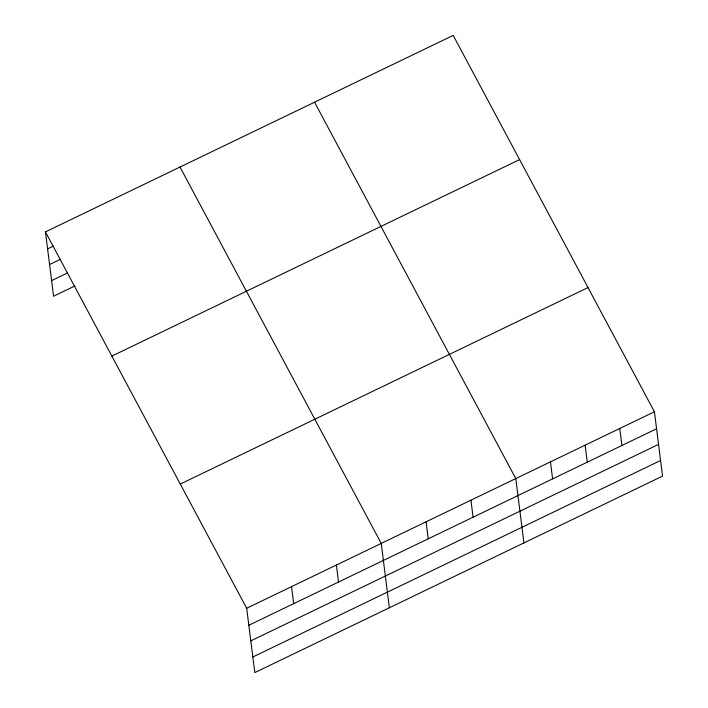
<?xml version="1.0" encoding="UTF-8"?>
<svg xmlns="http://www.w3.org/2000/svg" width="708" height="708" viewBox="0 0 708 708"><rect width="100%" height="100%" fill="white"/><g stroke="black" fill="none" stroke-linecap="round" stroke-linejoin="round"><path stroke-width="1.06" d="M45.445 231.888L453.191 35.4L654.431 411.773L662.555 476.112L254.809 672.6L246.676 608.26L45.445 231.888L53.569 296.227L75.021 285.89M47.595 248.897L53.445 246.074M49.569 264.518L60.295 259.349M51.596 280.607L67.198 273.093M111.855 356.089L519.601 159.601M180.274 484.06L588.021 287.572M246.676 608.26L654.431 411.773M248.827 625.261L656.573 428.774M250.8 640.882L658.546 444.394M252.836 656.98L660.582 460.492M314.556 102.209L515.796 478.573L523.92 542.921M180 167.044L381.24 543.417L389.365 607.756M619.765 428.473L621.916 445.474M585.109 445.173L587.259 462.174M550.452 461.873L552.603 478.882M470.944 500.193L473.086 517.194M426.092 521.805L428.234 538.806M336.389 565.028L338.53 582.038M291.537 586.649L293.678 603.65"/></g></svg>
